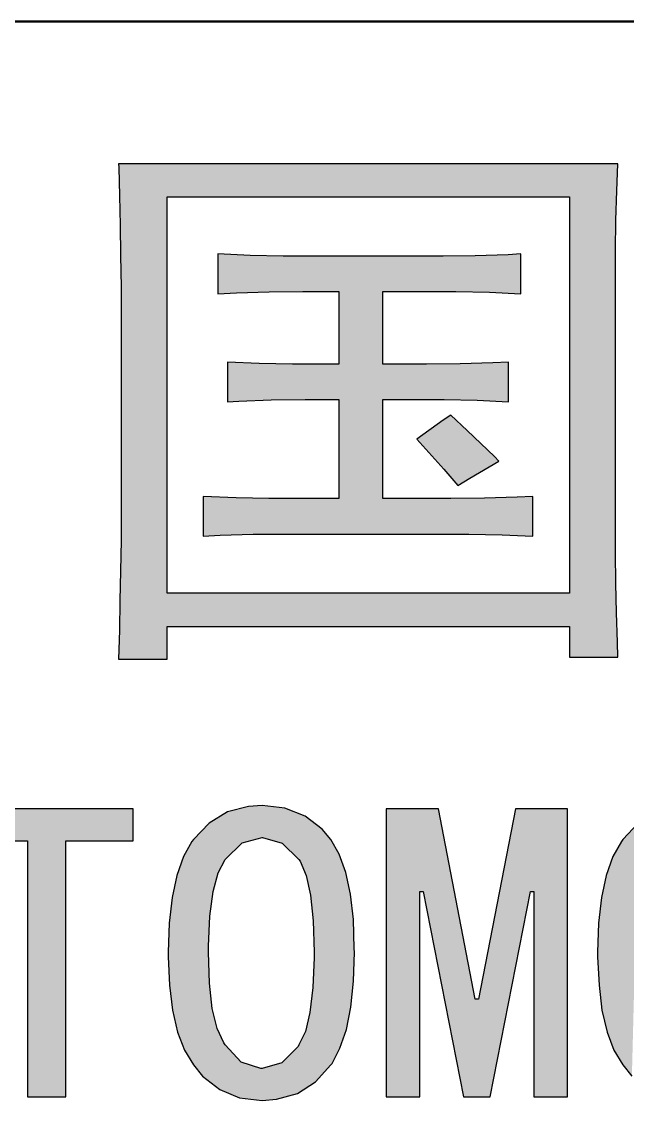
# Model space of a CAD drawing. Extents: x 0 to 420, y 0 to 297.
# Drawn here: x 337.27 to 343.32, y 36.21 to 47 of the extents above; entities that cross this region are included whole.
import ezdxf

# ---------------------------------------------------------------- set-up
doc = ezdxf.new("R2010")
doc.units = 0

msp = doc.modelspace()

# ---------------------------------------------------------------- linework, layer by layer
at = {"color": 7, "lineweight": 50}
msp.add_line((415, 47), (235, 47), dxfattribs=at)
at = {"color": 154, "lineweight": 25, "ltscale": 0.124689}
msp.add_line((343.221, 45.578), (338.234, 45.578), dxfattribs=at)
at = {"color": 154, "lineweight": 25, "ltscale": 0.000925408}
msp.add_line((338.234, 45.578), (338.237, 45.541), dxfattribs=at)
at = {"color": 154, "lineweight": 25, "ltscale": 0.007093}
msp.add_line((338.237, 45.541), (338.245, 45.258), dxfattribs=at)
at = {"color": 154, "lineweight": 25, "ltscale": 0.006817}
msp.add_line((343.214, 45.306), (343.221, 45.578), dxfattribs=at)
at = {"color": 154, "lineweight": 25, "ltscale": 0.00737}
for p, q in [((338.245, 45.258), (338.252, 44.963)), ((343.218, 40.793), (343.21, 41.088))]:
    msp.add_line(p, q, dxfattribs=at)
at = {"color": 154, "lineweight": 25, "ltscale": 0.099089}
for p, q in [((338.72, 41.283), (338.72, 45.247)), ((342.739, 45.247), (342.739, 41.283))]:
    msp.add_line(p, q, dxfattribs=at)
at = {"color": 154, "lineweight": 25, "ltscale": 0.10047}
for p, q in [((338.72, 45.247), (342.739, 45.247)), ((342.739, 41.283), (338.72, 41.283)), ((338.72, 40.951), (342.739, 40.951))]:
    msp.add_line(p, q, dxfattribs=at)
at = {"color": 154, "lineweight": 25, "ltscale": 0.00728}
for p, q in [((343.203, 45.014), (343.214, 45.306)), ((338.245, 40.915), (338.234, 40.624))]:
    msp.add_line(p, q, dxfattribs=at)
at = {"color": 154, "lineweight": 25, "ltscale": 0.007644}
msp.add_line((343.199, 44.709), (343.203, 45.014), dxfattribs=at)
at = {"color": 154, "lineweight": 25, "ltscale": 0.007552}
for p, q in [((338.252, 44.963), (338.256, 44.661)), ((338.26, 41.81), (338.256, 41.508))]:
    msp.add_line(p, q, dxfattribs=at)
at = {"color": 154, "lineweight": 25, "ltscale": 0.009946}
for p, q in [((339.228, 44.676), (339.228, 44.278)), ((342.253, 44.278), (342.253, 44.676)), ((339.324, 43.596), (339.324, 43.198)), ((342.131, 43.198), (342.131, 43.596)), ((339.081, 42.252), (339.081, 41.854)), ((342.374, 41.854), (342.374, 42.252))]:
    msp.add_line(p, q, dxfattribs=at)
at = {"color": 154, "lineweight": 25, "ltscale": 0.00802}
msp.add_line((339.549, 44.661), (339.228, 44.676), dxfattribs=at)
at = {"color": 154, "lineweight": 25, "ltscale": 0.008293}
msp.add_line((342.127, 44.668), (341.796, 44.657), dxfattribs=at)
at = {"color": 154, "lineweight": 25, "ltscale": 0.003137}
msp.add_line((342.253, 44.676), (342.127, 44.668), dxfattribs=at)
at = {"color": 154, "lineweight": 25, "ltscale": 0.008012}
msp.add_line((343.199, 44.388), (343.199, 44.709), dxfattribs=at)
at = {"color": 154, "lineweight": 25, "ltscale": 0.00792}
for p, q in [((338.256, 44.661), (338.26, 44.344)), ((341.796, 44.657), (341.479, 44.654))]:
    msp.add_line(p, q, dxfattribs=at)
at = {"color": 154, "lineweight": 25, "ltscale": 0.00829}
for p, q in [((339.88, 44.654), (339.549, 44.661)), ((339.972, 43.574), (339.641, 43.582))]:
    msp.add_line(p, q, dxfattribs=at)
at = {"color": 154, "lineweight": 25, "ltscale": 0.004881}
msp.add_line((340.076, 44.654), (339.88, 44.654), dxfattribs=at)
at = {"color": 154, "lineweight": 25, "ltscale": 0.035086}
msp.add_line((341.479, 44.654), (340.076, 44.654), dxfattribs=at)
at = {"color": 154, "lineweight": 25, "ltscale": 0.057832}
msp.add_line((338.26, 44.344), (338.26, 42.031), dxfattribs=at)
at = {"color": 154, "lineweight": 25, "ltscale": 0.001105}
msp.add_line((343.199, 44.344), (343.199, 44.388), dxfattribs=at)
at = {"color": 154, "lineweight": 25, "ltscale": 0.058938}
msp.add_line((343.199, 41.987), (343.199, 44.344), dxfattribs=at)
at = {"color": 154, "lineweight": 25, "ltscale": 0.004613}
msp.add_line((339.228, 44.278), (339.413, 44.289), dxfattribs=at)
at = {"color": 154, "lineweight": 25, "ltscale": 0.008198}
for p, q in [((339.413, 44.289), (339.74, 44.296)), ((339.737, 42.23), (339.409, 42.237))]:
    msp.add_line(p, q, dxfattribs=at)
at = {"color": 154, "lineweight": 25, "ltscale": 0.008381}
msp.add_line((339.74, 44.296), (340.076, 44.3), dxfattribs=at)
at = {"color": 154, "lineweight": 25, "ltscale": 0.009025}
msp.add_line((340.076, 44.3), (340.437, 44.3), dxfattribs=at)
at = {"color": 154, "lineweight": 25, "ltscale": 0.018142}
for p, q in [((340.437, 44.3), (340.437, 43.574)), ((340.875, 43.574), (340.875, 44.3))]:
    msp.add_line(p, q, dxfattribs=at)
at = {"color": 154, "lineweight": 25, "ltscale": 0.015103}
msp.add_line((340.875, 44.3), (341.479, 44.3), dxfattribs=at)
at = {"color": 154, "lineweight": 25, "ltscale": 0.003131}
for p, q in [((341.479, 44.3), (341.604, 44.3)), ((340.098, 43.574), (339.972, 43.574))]:
    msp.add_line(p, q, dxfattribs=at)
at = {"color": 154, "lineweight": 25, "ltscale": 0.008382}
for p, q in [((341.604, 44.3), (341.939, 44.293)), ((341.733, 41.876), (342.068, 41.869))]:
    msp.add_line(p, q, dxfattribs=at)
at = {"color": 154, "lineweight": 25, "ltscale": 0.007836}
for p, q in [((341.939, 44.293), (342.253, 44.278)), ((341.818, 43.213), (342.131, 43.198))]:
    msp.add_line(p, q, dxfattribs=at)
at = {"color": 154, "lineweight": 25, "ltscale": 0.007929}
msp.add_line((339.641, 43.582), (339.324, 43.596), dxfattribs=at)
at = {"color": 154, "lineweight": 25, "ltscale": 0.008109}
for p, q in [((341.973, 43.589), (341.648, 43.578)), ((339.435, 43.206), (339.759, 43.217)), ((342.216, 42.244), (341.892, 42.233))]:
    msp.add_line(p, q, dxfattribs=at)
at = {"color": 154, "lineweight": 25, "ltscale": 0.003965}
msp.add_line((342.131, 43.596), (341.973, 43.589), dxfattribs=at)
at = {"color": 154, "lineweight": 25, "ltscale": 0.008472}
for p, q in [((340.437, 43.574), (340.098, 43.574)), ((341.648, 43.578), (341.31, 43.574)), ((340.098, 43.221), (340.437, 43.221))]:
    msp.add_line(p, q, dxfattribs=at)
at = {"color": 154, "lineweight": 25, "ltscale": 0.010867}
for p, q in [((341.31, 43.574), (340.875, 43.574)), ((340.875, 43.221), (341.31, 43.221))]:
    msp.add_line(p, q, dxfattribs=at)
at = {"color": 154, "lineweight": 25, "ltscale": 0.002769}
msp.add_line((339.324, 43.198), (339.435, 43.206), dxfattribs=at)
at = {"color": 154, "lineweight": 25, "ltscale": 0.008473}
for p, q in [((339.759, 43.217), (340.098, 43.221)), ((341.892, 42.233), (341.553, 42.23))]:
    msp.add_line(p, q, dxfattribs=at)
at = {"color": 154, "lineweight": 25, "ltscale": 0.024772}
for p, q in [((340.437, 43.221), (340.437, 42.23)), ((340.875, 42.23), (340.875, 43.221))]:
    msp.add_line(p, q, dxfattribs=at)
at = {"color": 154, "lineweight": 25, "ltscale": 0.00442}
msp.add_line((341.31, 43.221), (341.486, 43.221), dxfattribs=at)
at = {"color": 154, "lineweight": 25, "ltscale": 0.008291}
msp.add_line((341.486, 43.221), (341.818, 43.213), dxfattribs=at)
at = {"color": 154, "lineweight": 25, "ltscale": 0.002248}
msp.add_line((341.553, 43.066), (341.479, 43.014), dxfattribs=at)
at = {"color": 154, "lineweight": 25, "ltscale": 0.005669}
msp.add_line((341.718, 42.911), (341.553, 43.066), dxfattribs=at)
at = {"color": 154, "lineweight": 25, "ltscale": 0.008126}
msp.add_line((341.479, 43.014), (341.214, 42.826), dxfattribs=at)
at = {"color": 154, "lineweight": 25, "ltscale": 0.009444}
msp.add_line((341.991, 42.65), (341.718, 42.911), dxfattribs=at)
at = {"color": 154, "lineweight": 25, "ltscale": 0.01011}
msp.add_line((341.214, 42.826), (341.483, 42.524), dxfattribs=at)
at = {"color": 154, "lineweight": 25, "ltscale": 0.001563}
msp.add_line((342.035, 42.605), (341.991, 42.65), dxfattribs=at)
at = {"color": 154, "lineweight": 25, "ltscale": 0.005354}
msp.add_line((341.483, 42.524), (341.623, 42.362), dxfattribs=at)
at = {"color": 154, "lineweight": 25, "ltscale": 0.008418}
msp.add_line((341.744, 42.436), (342.035, 42.605), dxfattribs=at)
at = {"color": 154, "lineweight": 25, "ltscale": 0.003554}
msp.add_line((341.623, 42.362), (341.744, 42.436), dxfattribs=at)
at = {"color": 154, "lineweight": 25, "ltscale": 0.008204}
msp.add_line((339.409, 42.237), (339.081, 42.252), dxfattribs=at)
at = {"color": 154, "lineweight": 25, "ltscale": 0.004236}
msp.add_line((339.906, 42.23), (339.737, 42.23), dxfattribs=at)
at = {"color": 154, "lineweight": 25, "ltscale": 0.013261}
msp.add_line((340.437, 42.23), (339.906, 42.23), dxfattribs=at)
at = {"color": 154, "lineweight": 25, "ltscale": 0.016945}
msp.add_line((341.553, 42.23), (340.875, 42.23), dxfattribs=at)
at = {"color": 154, "lineweight": 25, "ltscale": 0.003964}
msp.add_line((342.374, 42.252), (342.216, 42.244), dxfattribs=at)
at = {"color": 154, "lineweight": 25, "ltscale": 0.005525}
msp.add_line((338.26, 42.031), (338.26, 41.81), dxfattribs=at)
at = {"color": 154, "lineweight": 25, "ltscale": 0.007551}
msp.add_line((343.199, 41.685), (343.199, 41.987), dxfattribs=at)
at = {"color": 154, "lineweight": 25, "ltscale": 0.004245}
msp.add_line((339.081, 41.854), (339.25, 41.865), dxfattribs=at)
at = {"color": 154, "lineweight": 25, "ltscale": 0.008201}
msp.add_line((339.25, 41.865), (339.578, 41.876), dxfattribs=at)
at = {"color": 154, "lineweight": 25, "ltscale": 0.008195}
msp.add_line((339.578, 41.876), (339.906, 41.876), dxfattribs=at)
at = {"color": 154, "lineweight": 25, "ltscale": 0.041164}
msp.add_line((339.906, 41.876), (341.553, 41.876), dxfattribs=at)
at = {"color": 154, "lineweight": 25, "ltscale": 0.004513}
msp.add_line((341.553, 41.876), (341.733, 41.876), dxfattribs=at)
at = {"color": 154, "lineweight": 25, "ltscale": 0.007652}
msp.add_line((342.068, 41.869), (342.374, 41.854), dxfattribs=at)
at = {"color": 154, "lineweight": 25, "ltscale": 0.00746}
msp.add_line((343.203, 41.386), (343.199, 41.685), dxfattribs=at)
at = {"color": 154, "lineweight": 25, "ltscale": 0.007462}
for p, q in [((338.256, 41.508), (338.249, 41.209)), ((343.21, 41.088), (343.203, 41.386))]:
    msp.add_line(p, q, dxfattribs=at)
at = {"color": 154, "lineweight": 25, "ltscale": 0.007368}
msp.add_line((338.249, 41.209), (338.245, 40.915), dxfattribs=at)
at = {"color": 154, "lineweight": 25, "ltscale": 0.008196}
msp.add_line((338.72, 40.624), (338.72, 40.951), dxfattribs=at)
at = {"color": 154, "lineweight": 25, "ltscale": 0.007643}
msp.add_line((342.739, 40.951), (342.739, 40.646), dxfattribs=at)
at = {"color": 154, "lineweight": 25, "ltscale": 0.003685}
msp.add_line((343.221, 40.646), (343.218, 40.793), dxfattribs=at)
at = {"color": 154, "lineweight": 25, "ltscale": 0.012156}
msp.add_line((338.234, 40.624), (338.72, 40.624), dxfattribs=at)
at = {"color": 154, "lineweight": 25, "ltscale": 0.012064}
msp.add_line((342.739, 40.646), (343.221, 40.646), dxfattribs=at)
at = {"color": 154, "lineweight": 25, "ltscale": 0.003423}
msp.add_line((339.671, 39.16), (339.534, 39.152), dxfattribs=at)
at = {"color": 154, "lineweight": 25, "ltscale": 0.005707}
for p, q in [((339.897, 39.134), (339.671, 39.16)), ((339.444, 36.238), (339.671, 36.212))]:
    msp.add_line(p, q, dxfattribs=at)
at = {"color": 154, "lineweight": 25, "ltscale": 0.043176}
msp.add_line((338.38, 39.128), (336.653, 39.128), dxfattribs=at)
at = {"color": 154, "lineweight": 25, "ltscale": 0.007995}
msp.add_line((338.38, 38.809), (338.38, 39.128), dxfattribs=at)
at = {"color": 154, "lineweight": 25, "ltscale": 0.005348}
msp.add_line((339.322, 39.097), (339.139, 38.986), dxfattribs=at)
at = {"color": 154, "lineweight": 25, "ltscale": 0.005483}
msp.add_line((339.534, 39.152), (339.322, 39.097), dxfattribs=at)
at = {"color": 154, "lineweight": 25, "ltscale": 0.005386}
msp.add_line((340.098, 39.056), (339.897, 39.134), dxfattribs=at)
at = {"color": 154, "lineweight": 25, "ltscale": 0.005393}
msp.add_line((340.27, 38.925), (340.098, 39.056), dxfattribs=at)
at = {"color": 154, "lineweight": 25, "ltscale": 0.013011}
msp.add_line((341.43, 39.128), (340.909, 39.128), dxfattribs=at)
at = {"color": 154, "lineweight": 25, "ltscale": 0.072032}
for p, q in [((340.909, 39.128), (340.909, 36.247)), ((342.718, 36.247), (342.718, 39.128))]:
    msp.add_line(p, q, dxfattribs=at)
at = {"color": 154, "lineweight": 25, "ltscale": 0.048482}
msp.add_line((341.796, 37.224), (341.43, 39.128), dxfattribs=at)
at = {"color": 154, "lineweight": 25, "ltscale": 0.048496}
msp.add_line((342.2, 39.128), (341.831, 37.224), dxfattribs=at)
at = {"color": 154, "lineweight": 25, "ltscale": 0.012938}
msp.add_line((342.718, 39.128), (342.2, 39.128), dxfattribs=at)
at = {"color": 154, "lineweight": 25, "ltscale": 0.005654}
msp.add_line((339.139, 38.986), (338.982, 38.823), dxfattribs=at)
at = {"color": 154, "lineweight": 25, "ltscale": 0.005604}
msp.add_line((343.427, 38.986), (343.273, 38.823), dxfattribs=at)
at = {"color": 154, "lineweight": 25, "ltscale": 0.005183}
msp.add_line((339.47, 38.788), (339.671, 38.841), dxfattribs=at)
at = {"color": 154, "lineweight": 25, "ltscale": 7.24792e-05}
msp.add_line((339.671, 38.841), (339.674, 38.841), dxfattribs=at)
at = {"color": 154, "lineweight": 25, "ltscale": 0.005132}
msp.add_line((339.674, 38.841), (339.871, 38.785), dxfattribs=at)
at = {"color": 154, "lineweight": 25, "ltscale": 0.003351}
msp.add_line((340.357, 38.823), (340.27, 38.925), dxfattribs=at)
at = {"color": 154, "lineweight": 25, "ltscale": 0.01679}
msp.add_line((336.653, 38.809), (337.324, 38.809), dxfattribs=at)
at = {"color": 154, "lineweight": 25, "ltscale": 0.064036}
for p, q in [((337.324, 38.809), (337.324, 36.247)), ((337.708, 36.247), (337.708, 38.809))]:
    msp.add_line(p, q, dxfattribs=at)
at = {"color": 154, "lineweight": 25, "ltscale": 0.016791}
msp.add_line((337.708, 38.809), (338.38, 38.809), dxfattribs=at)
at = {"color": 154, "lineweight": 25, "ltscale": 0.004328}
msp.add_line((338.967, 38.803), (338.883, 38.652), dxfattribs=at)
at = {"color": 154, "lineweight": 25, "ltscale": 0.000625619}
msp.add_line((338.982, 38.823), (338.967, 38.803), dxfattribs=at)
at = {"color": 154, "lineweight": 25, "ltscale": 0.005808}
for p, q in [((339.304, 38.625), (339.47, 38.788)), ((339.871, 38.785), (340.037, 38.623)), ((340.028, 36.753), (339.865, 36.587))]:
    msp.add_line(p, q, dxfattribs=at)
at = {"color": 154, "lineweight": 25, "ltscale": 0.004229}
msp.add_line((340.438, 38.675), (340.357, 38.823), dxfattribs=at)
at = {"color": 154, "lineweight": 25, "ltscale": 0.004364}
msp.add_line((343.258, 38.803), (343.171, 38.652), dxfattribs=at)
at = {"color": 154, "lineweight": 25, "ltscale": 0.000625175}
msp.add_line((343.273, 38.823), (343.258, 38.803), dxfattribs=at)
at = {"color": 154, "lineweight": 25, "ltscale": 0.005012}
msp.add_line((338.883, 38.652), (338.816, 38.463), dxfattribs=at)
at = {"color": 154, "lineweight": 25, "ltscale": 0.003806}
msp.add_line((339.229, 38.489), (339.301, 38.623), dxfattribs=at)
at = {"color": 154, "lineweight": 25, "ltscale": 0.000102636}
msp.add_line((339.301, 38.623), (339.304, 38.625), dxfattribs=at)
at = {"color": 154, "lineweight": 25, "ltscale": 0.00052411}
msp.add_line((340.037, 38.623), (340.049, 38.605), dxfattribs=at)
at = {"color": 154, "lineweight": 25, "ltscale": 0.004875}
msp.add_line((340.505, 38.492), (340.438, 38.675), dxfattribs=at)
at = {"color": 154, "lineweight": 25, "ltscale": 0.004988}
msp.add_line((343.171, 38.652), (343.107, 38.463), dxfattribs=at)
at = {"color": 154, "lineweight": 25, "ltscale": 0.003875}
msp.add_line((340.049, 38.605), (340.11, 38.463), dxfattribs=at)
at = {"color": 154, "lineweight": 25, "ltscale": 0.005645}
msp.add_line((338.816, 38.463), (338.769, 38.242), dxfattribs=at)
at = {"color": 154, "lineweight": 25, "ltscale": 0.004884}
msp.add_line((339.179, 38.3), (339.229, 38.489), dxfattribs=at)
at = {"color": 154, "lineweight": 25, "ltscale": 0.005062}
for p, q in [((340.11, 38.463), (340.153, 38.265)), ((339.865, 36.587), (339.671, 36.532))]:
    msp.add_line(p, q, dxfattribs=at)
at = {"color": 154, "lineweight": 25, "ltscale": 0.005574}
msp.add_line((340.552, 38.274), (340.505, 38.492), dxfattribs=at)
at = {"color": 154, "lineweight": 25, "ltscale": 0.005661}
msp.add_line((343.107, 38.463), (343.058, 38.242), dxfattribs=at)
at = {"color": 154, "lineweight": 25, "ltscale": 0.006158}
msp.add_line((339.147, 38.056), (339.179, 38.3), dxfattribs=at)
at = {"color": 154, "lineweight": 25, "ltscale": 0.051389}
for p, q in [((341.244, 36.247), (341.244, 38.303)), ((342.383, 38.303), (342.383, 36.247))]:
    msp.add_line(p, q, dxfattribs=at)
at = {"color": 154, "lineweight": 25, "ltscale": 0.00087204}
for p, q in [((341.244, 38.303), (341.278, 38.303)), ((341.831, 37.224), (341.796, 37.224))]:
    msp.add_line(p, q, dxfattribs=at)
at = {"color": 154, "lineweight": 25, "ltscale": 0.052359}
msp.add_line((341.278, 38.303), (341.68, 36.247), dxfattribs=at)
at = {"color": 154, "lineweight": 25, "ltscale": 0.052373}
msp.add_line((341.947, 36.247), (342.351, 38.303), dxfattribs=at)
at = {"color": 154, "lineweight": 25, "ltscale": 0.000799561}
msp.add_line((342.351, 38.303), (342.383, 38.303), dxfattribs=at)
at = {"color": 154, "lineweight": 25, "ltscale": 0.006438}
for p, q in [((338.769, 38.242), (338.74, 37.986)), ((343.058, 38.242), (343.029, 37.986))]:
    msp.add_line(p, q, dxfattribs=at)
at = {"color": 154, "lineweight": 25, "ltscale": 0.00643}
msp.add_line((340.153, 38.265), (340.179, 38.009), dxfattribs=at)
at = {"color": 154, "lineweight": 25, "ltscale": 0.006365}
for p, q in [((340.581, 38.021), (340.552, 38.274)), ((339.171, 37.131), (339.142, 37.384))]:
    msp.add_line(p, q, dxfattribs=at)
at = {"color": 154, "lineweight": 25, "ltscale": 0.007272}
for p, q in [((338.74, 37.986), (338.732, 37.695)), ((343.029, 37.986), (343.02, 37.695))]:
    msp.add_line(p, q, dxfattribs=at)
at = {"color": 154, "lineweight": 25, "ltscale": 0.007495}
msp.add_line((339.133, 37.756), (339.147, 38.056), dxfattribs=at)
at = {"color": 154, "lineweight": 25, "ltscale": 0.007853}
msp.add_line((340.179, 38.009), (340.188, 37.695), dxfattribs=at)
at = {"color": 154, "lineweight": 25, "ltscale": 0.007199}
msp.add_line((340.589, 37.733), (340.581, 38.021), dxfattribs=at)
at = {"color": 154, "lineweight": 25, "ltscale": 0.001163}
for p, q in [((338.732, 37.695), (338.732, 37.649)), ((343.02, 37.695), (343.02, 37.649))]:
    msp.add_line(p, q, dxfattribs=at)
at = {"color": 154, "lineweight": 25, "ltscale": 0.001526}
msp.add_line((339.133, 37.695), (339.133, 37.756), dxfattribs=at)
at = {"color": 154, "lineweight": 25, "ltscale": 0.00778}
msp.add_line((339.142, 37.384), (339.133, 37.695), dxfattribs=at)
at = {"color": 154, "lineweight": 25, "ltscale": 0.001308}
msp.add_line((340.188, 37.695), (340.188, 37.643), dxfattribs=at)
at = {"color": 154, "lineweight": 25, "ltscale": 0.007274}
msp.add_line((340.581, 37.404), (340.592, 37.695), dxfattribs=at)
at = {"color": 154, "lineweight": 25, "ltscale": 0.000947676}
msp.add_line((340.592, 37.695), (340.589, 37.733), dxfattribs=at)
at = {"color": 154, "lineweight": 25, "ltscale": 0.007129}
msp.add_line((338.732, 37.649), (338.743, 37.364), dxfattribs=at)
at = {"color": 154, "lineweight": 25, "ltscale": 0.007565}
msp.add_line((340.188, 37.643), (340.177, 37.34), dxfattribs=at)
at = {"color": 154, "lineweight": 25, "ltscale": 0.007132}
msp.add_line((343.02, 37.649), (343.035, 37.364), dxfattribs=at)
at = {"color": 154, "lineweight": 25, "ltscale": 0.006302}
msp.add_line((338.743, 37.364), (338.775, 37.114), dxfattribs=at)
at = {"color": 154, "lineweight": 25, "ltscale": 0.006221}
msp.add_line((340.177, 37.34), (340.147, 37.093), dxfattribs=at)
at = {"color": 154, "lineweight": 25, "ltscale": 0.006502}
msp.add_line((340.555, 37.146), (340.581, 37.404), dxfattribs=at)
at = {"color": 154, "lineweight": 25, "ltscale": 0.006293}
msp.add_line((343.035, 37.364), (343.064, 37.114), dxfattribs=at)
at = {"color": 154, "lineweight": 25, "ltscale": 0.00559}
msp.add_line((338.775, 37.114), (338.825, 36.896), dxfattribs=at)
at = {"color": 154, "lineweight": 25, "ltscale": 0.005165}
msp.add_line((339.22, 36.93), (339.171, 37.131), dxfattribs=at)
at = {"color": 154, "lineweight": 25, "ltscale": 0.005702}
msp.add_line((340.511, 36.922), (340.555, 37.146), dxfattribs=at)
at = {"color": 154, "lineweight": 25, "ltscale": 0.005606}
msp.add_line((343.064, 37.114), (343.116, 36.896), dxfattribs=at)
at = {"color": 154, "lineweight": 25, "ltscale": 0.004936}
msp.add_line((340.147, 37.093), (340.101, 36.901), dxfattribs=at)
at = {"color": 154, "lineweight": 25, "ltscale": 0.004833}
msp.add_line((338.825, 36.896), (338.894, 36.715), dxfattribs=at)
at = {"color": 154, "lineweight": 25, "ltscale": 0.003934}
msp.add_line((339.287, 36.788), (339.22, 36.93), dxfattribs=at)
at = {"color": 154, "lineweight": 25, "ltscale": 0.003706}
msp.add_line((340.101, 36.901), (340.037, 36.768), dxfattribs=at)
at = {"color": 154, "lineweight": 25, "ltscale": 0.004919}
msp.add_line((340.447, 36.736), (340.511, 36.922), dxfattribs=at)
at = {"color": 154, "lineweight": 25, "ltscale": 0.004807}
msp.add_line((343.116, 36.896), (343.183, 36.715), dxfattribs=at)
at = {"color": 154, "lineweight": 25, "ltscale": 0.000625541}
msp.add_line((339.301, 36.768), (339.287, 36.788), dxfattribs=at)
at = {"color": 154, "lineweight": 25, "ltscale": 0.004301}
msp.add_line((338.894, 36.715), (338.982, 36.567), dxfattribs=at)
at = {"color": 154, "lineweight": 25, "ltscale": 0.005862}
msp.add_line((339.461, 36.596), (339.301, 36.768), dxfattribs=at)
at = {"color": 154, "lineweight": 25, "ltscale": 0.000423915}
msp.add_line((340.037, 36.768), (340.028, 36.753), dxfattribs=at)
at = {"color": 154, "lineweight": 25, "ltscale": 0.004323}
msp.add_line((340.368, 36.582), (340.447, 36.736), dxfattribs=at)
at = {"color": 154, "lineweight": 25, "ltscale": 0.004338}
msp.add_line((343.183, 36.715), (343.273, 36.567), dxfattribs=at)
at = {"color": 154, "lineweight": 25, "ltscale": 0.005126}
msp.add_line((339.656, 36.532), (339.461, 36.596), dxfattribs=at)
at = {"color": 154, "lineweight": 25, "ltscale": 0.000465389}
msp.add_line((340.357, 36.567), (340.368, 36.582), dxfattribs=at)
at = {"color": 154, "lineweight": 25, "ltscale": 0.003666}
msp.add_line((338.982, 36.567), (339.075, 36.454), dxfattribs=at)
at = {"color": 154, "lineweight": 25, "ltscale": 0.000363159}
msp.add_line((339.671, 36.532), (339.656, 36.532), dxfattribs=at)
at = {"color": 154, "lineweight": 25, "ltscale": 0.005711}
msp.add_line((340.203, 36.398), (340.357, 36.567), dxfattribs=at)
at = {"color": 154, "lineweight": 25, "ltscale": 0.003621}
msp.add_line((343.273, 36.567), (343.363, 36.454), dxfattribs=at)
at = {"color": 154, "lineweight": 25, "ltscale": 0.005438}
msp.add_line((339.075, 36.454), (339.246, 36.32), dxfattribs=at)
at = {"color": 154, "lineweight": 25, "ltscale": 0.005363}
msp.add_line((340.022, 36.282), (340.203, 36.398), dxfattribs=at)
at = {"color": 154, "lineweight": 25, "ltscale": 0.009595}
msp.add_line((337.324, 36.247), (337.708, 36.247), dxfattribs=at)
at = {"color": 154, "lineweight": 25, "ltscale": 0.005346}
msp.add_line((339.246, 36.32), (339.444, 36.238), dxfattribs=at)
at = {"color": 154, "lineweight": 25, "ltscale": 0.005432}
msp.add_line((339.813, 36.224), (340.022, 36.282), dxfattribs=at)
at = {"color": 154, "lineweight": 25, "ltscale": 0.00836}
msp.add_line((340.909, 36.247), (341.244, 36.247), dxfattribs=at)
at = {"color": 154, "lineweight": 25, "ltscale": 0.006687}
msp.add_line((341.68, 36.247), (341.947, 36.247), dxfattribs=at)
at = {"color": 154, "lineweight": 25, "ltscale": 0.008359}
msp.add_line((342.383, 36.247), (342.718, 36.247), dxfattribs=at)
at = {"color": 154, "lineweight": 25, "ltscale": 0.003573}
msp.add_line((339.671, 36.212), (339.813, 36.224), dxfattribs=at)
at = {"color": 154, "lineweight": 5}
for points in [[(343.221, 45.578), (338.234, 45.578), (338.245, 45.258), (338.237, 45.541)], [(343.221, 45.578), (338.245, 45.258), (342.739, 45.247), (338.72, 45.247)], [(343.221, 45.578), (342.739, 45.247), (343.214, 45.306), (343.203, 45.014)], [(338.72, 45.247), (338.245, 45.258), (338.256, 44.661), (338.252, 44.963)], [(338.72, 45.247), (338.256, 44.661), (338.26, 44.344)], [(338.26, 44.344), (338.72, 40.624), (338.72, 45.247), (338.72, 40.951)], [(338.72, 45.247), (338.72, 40.951), (338.72, 41.283), (342.739, 40.951)], [(342.739, 41.283), (343.221, 40.646), (342.739, 45.247), (343.218, 40.793)], [(342.739, 45.247), (343.218, 40.793), (343.21, 41.088)], [(343.199, 44.709), (343.203, 45.014), (343.199, 41.685), (342.739, 45.247)], [(342.739, 45.247), (343.21, 41.088), (343.199, 41.685), (343.203, 41.386)], [(339.228, 44.676), (339.413, 44.289), (339.549, 44.661), (339.74, 44.296)], [(339.413, 44.289), (339.228, 44.676), (339.228, 44.278)], [(341.796, 44.657), (341.939, 44.293), (342.127, 44.668), (342.253, 44.278)], [(342.127, 44.668), (342.253, 44.278), (342.253, 44.676)], [(343.199, 44.709), (343.199, 41.685), (343.199, 44.344), (343.199, 41.987)], [(343.199, 44.709), (343.199, 44.344), (343.199, 44.388)], [(339.549, 44.661), (339.74, 44.296), (339.88, 44.654), (340.076, 44.3)], [(339.88, 44.654), (340.076, 44.3), (340.076, 44.654), (340.437, 44.3)], [(340.076, 44.654), (340.437, 44.3), (341.479, 44.654)], [(340.437, 44.3), (340.875, 44.3), (341.479, 44.654), (341.479, 44.3)], [(341.479, 44.654), (341.604, 44.3), (341.796, 44.657), (341.939, 44.293)], [(341.479, 44.654), (341.479, 44.3), (341.604, 44.3)], [(338.72, 40.624), (338.26, 44.344), (338.26, 41.81), (338.26, 42.031)], [(340.437, 43.574), (340.875, 42.23), (340.437, 44.3), (340.875, 44.3)], [(340.875, 44.3), (340.875, 43.221), (340.875, 43.574), (341.31, 43.221)], [(340.875, 44.3), (340.875, 42.23), (340.875, 43.221)], [(339.324, 43.596), (339.435, 43.206), (339.641, 43.582), (339.759, 43.217)], [(339.435, 43.206), (339.324, 43.596), (339.324, 43.198)], [(341.648, 43.578), (341.818, 43.213), (341.973, 43.589), (342.131, 43.198)], [(341.973, 43.589), (342.131, 43.198), (342.131, 43.596)], [(339.641, 43.582), (339.759, 43.217), (339.972, 43.574), (340.098, 43.221)], [(339.972, 43.574), (340.098, 43.221), (340.098, 43.574), (340.437, 43.221)], [(340.098, 43.574), (340.437, 43.221), (340.437, 43.574), (340.875, 42.23)], [(340.875, 43.574), (341.31, 43.221), (341.31, 43.574), (341.486, 43.221)], [(341.31, 43.574), (341.486, 43.221), (341.648, 43.578), (341.818, 43.213)], [(340.437, 43.221), (340.437, 42.23), (340.875, 42.23), (341.553, 41.876)], [(341.623, 42.362), (341.553, 43.066), (341.483, 42.524), (341.479, 43.014)], [(341.744, 42.436), (341.718, 42.911), (341.623, 42.362), (341.553, 43.066)], [(341.483, 42.524), (341.479, 43.014), (341.214, 42.826)], [(342.035, 42.605), (341.991, 42.65), (341.744, 42.436), (341.718, 42.911)], [(339.081, 42.252), (339.25, 41.865), (339.409, 42.237), (339.578, 41.876)], [(339.25, 41.865), (339.081, 42.252), (339.081, 41.854)], [(339.409, 42.237), (339.578, 41.876), (339.737, 42.23), (339.906, 41.876)], [(339.737, 42.23), (339.906, 41.876), (339.906, 42.23), (341.553, 41.876)], [(339.906, 42.23), (341.553, 41.876), (340.437, 42.23)], [(340.875, 42.23), (341.553, 41.876), (341.553, 42.23), (341.733, 41.876)], [(341.553, 42.23), (341.733, 41.876), (341.892, 42.233), (342.068, 41.869)], [(341.892, 42.233), (342.068, 41.869), (342.216, 42.244), (342.374, 41.854)], [(342.216, 42.244), (342.374, 41.854), (342.374, 42.252)], [(338.72, 40.624), (338.26, 41.81), (338.249, 41.209), (338.256, 41.508)], [(338.72, 40.624), (338.249, 41.209), (338.234, 40.624), (338.245, 40.915)], [(338.72, 41.283), (342.739, 40.951), (342.739, 41.283), (343.221, 40.646)], [(343.221, 40.646), (342.739, 40.951), (342.739, 40.646)], [(339.534, 39.152), (339.671, 38.841), (339.671, 39.16), (339.674, 38.841)], [(339.671, 39.16), (339.674, 38.841), (339.897, 39.134)], [(336.653, 39.128), (336.653, 38.809), (338.38, 39.128), (337.324, 38.809)], [(337.324, 38.809), (337.708, 38.809), (338.38, 39.128), (338.38, 38.809)], [(339.139, 38.986), (339.179, 38.3), (339.322, 39.097), (339.229, 38.489)], [(339.322, 39.097), (339.229, 38.489), (339.301, 38.623)], [(339.301, 38.623), (339.304, 38.625), (339.322, 39.097), (339.47, 38.788)], [(339.322, 39.097), (339.47, 38.788), (339.534, 39.152), (339.671, 38.841)], [(339.674, 38.841), (339.871, 38.785), (339.897, 39.134), (340.037, 38.623)], [(339.897, 39.134), (340.037, 38.623), (340.098, 39.056), (340.049, 38.605)], [(340.098, 39.056), (340.049, 38.605), (340.11, 38.463)], [(340.27, 38.925), (340.098, 39.056), (340.153, 38.265), (340.11, 38.463)], [(340.909, 39.128), (340.909, 36.247), (341.244, 38.303), (341.244, 36.247)], [(340.909, 39.128), (341.244, 38.303), (341.43, 39.128)], [(341.244, 38.303), (341.278, 38.303), (341.43, 39.128), (341.68, 36.247)], [(341.43, 39.128), (341.68, 36.247), (341.796, 37.224), (341.947, 36.247)], [(342.351, 38.303), (342.2, 39.128), (341.947, 36.247), (341.831, 37.224)], [(342.383, 38.303), (342.718, 39.128), (342.351, 38.303), (342.2, 39.128)], [(342.383, 36.247), (342.718, 36.247), (342.383, 38.303), (342.718, 39.128)], [(339.075, 36.454), (339.139, 38.986), (338.982, 36.567), (338.982, 38.823)], [(339.075, 36.454), (339.133, 37.695), (339.139, 38.986), (339.133, 37.756)], [(339.133, 37.756), (339.147, 38.056), (339.139, 38.986), (339.179, 38.3)], [(343.363, 36.454), (343.427, 38.986), (343.273, 36.567), (343.273, 38.823)], [(340.27, 38.925), (340.153, 38.265), (340.188, 37.695), (340.179, 38.009)], [(340.357, 36.567), (340.27, 38.925), (340.203, 36.398), (340.188, 37.695)], [(340.368, 36.582), (340.357, 38.823), (340.357, 36.567), (340.27, 38.925)], [(337.324, 36.247), (337.708, 36.247), (337.324, 38.809), (337.708, 38.809)], [(338.883, 38.652), (338.894, 36.715), (338.967, 38.803), (338.982, 36.567)], [(338.967, 38.803), (338.982, 36.567), (338.982, 38.823)], [(340.447, 36.736), (340.438, 38.675), (340.368, 36.582), (340.357, 38.823)], [(343.171, 38.652), (343.183, 36.715), (343.258, 38.803), (343.273, 36.567)], [(343.258, 38.803), (343.273, 36.567), (343.273, 38.823)], [(338.816, 38.463), (338.825, 36.896), (338.883, 38.652), (338.894, 36.715)], [(340.511, 36.922), (340.505, 38.492), (340.447, 36.736), (340.438, 38.675)], [(343.107, 38.463), (343.116, 36.896), (343.171, 38.652), (343.183, 36.715)], [(338.769, 38.242), (338.775, 37.114), (338.816, 38.463), (338.825, 36.896)], [(340.555, 37.146), (340.552, 38.274), (340.511, 36.922), (340.505, 38.492)], [(343.058, 38.242), (343.064, 37.114), (343.107, 38.463), (343.116, 36.896)], [(338.74, 37.986), (338.743, 37.364), (338.769, 38.242), (338.775, 37.114)], [(340.581, 37.404), (340.581, 38.021), (340.555, 37.146), (340.552, 38.274)], [(343.029, 37.986), (343.035, 37.364), (343.058, 38.242), (343.064, 37.114)], [(338.732, 37.695), (338.732, 37.649), (338.74, 37.986), (338.743, 37.364)], [(340.592, 37.695), (340.589, 37.733), (340.581, 37.404), (340.581, 38.021)], [(343.02, 37.695), (343.02, 37.649), (343.029, 37.986), (343.035, 37.364)], [(339.075, 36.454), (339.246, 36.32), (339.133, 37.695), (339.142, 37.384)], [(340.203, 36.398), (340.188, 37.695), (340.188, 37.643)], [(340.203, 36.398), (340.188, 37.643), (340.147, 37.093), (340.177, 37.34)], [(339.171, 37.131), (339.142, 37.384), (339.22, 36.93), (339.246, 36.32)], [(341.947, 36.247), (341.831, 37.224), (341.796, 37.224)], [(340.203, 36.398), (340.147, 37.093), (340.037, 36.768), (340.101, 36.901)], [(339.287, 36.788), (339.22, 36.93), (339.444, 36.238), (339.246, 36.32)], [(339.287, 36.788), (339.444, 36.238), (339.301, 36.768)], [(339.461, 36.596), (339.301, 36.768), (339.671, 36.212), (339.444, 36.238)], [(339.865, 36.587), (340.022, 36.282), (340.028, 36.753)], [(340.203, 36.398), (340.037, 36.768), (340.022, 36.282), (340.028, 36.753)], [(339.461, 36.596), (339.671, 36.212), (339.656, 36.532)], [(339.671, 36.532), (339.813, 36.224), (339.865, 36.587), (340.022, 36.282)], [(339.656, 36.532), (339.671, 36.212), (339.671, 36.532), (339.813, 36.224)]]:
    msp.add_solid(points, dxfattribs=at)

doc.saveas('drawing.dxf')
